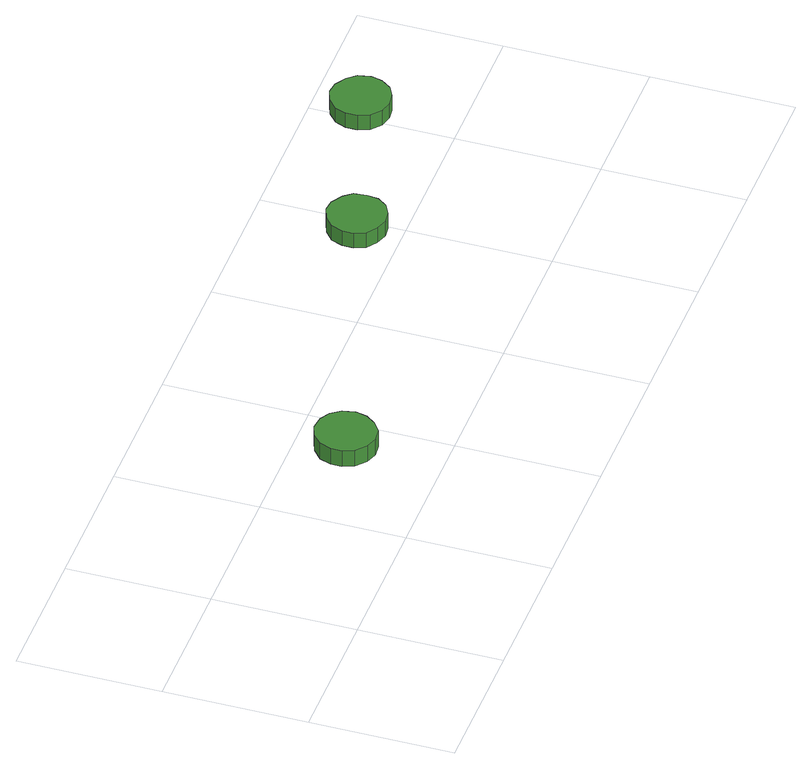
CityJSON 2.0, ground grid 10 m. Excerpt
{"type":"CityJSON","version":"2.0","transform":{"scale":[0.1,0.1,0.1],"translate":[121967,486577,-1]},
"CityObjects":{
"tree1":{"type":"SolitaryVegetationObject","attributes":{"function":"something"}},
"tree2":{"type":"SolitaryVegetationObject","attributes":{"function":"something"},"geometry":[{"type":"MultiSurface","lod":"1","boundaries":[[[0,1,2,3,4,5,6,7,8,9,10,11,12,13,14]],[[15,16,17,18,19,20,21,22,23,24,25,26,27,28,29]],[[0,29,28,1]],[[1,28,27,2]],[[2,27,26,3]],[[3,26,25,4]],[[4,25,24,5]],[[5,24,23,6]],[[6,23,22,7]],[[7,22,21,8]],[[8,21,20,9]],[[9,20,19,10]],[[10,19,18,11]],[[11,18,17,12]],[[12,17,16,13]],[[13,16,15,14]],[[14,15,29,0]]]}]},
"tree3":{"type":"SolitaryVegetationObject","attributes":{"function":"something"}},
"tree4":{"type":"SolitaryVegetationObject","attributes":{"function":"something"},"geometry":[{"type":"MultiSurface","lod":"1","boundaries":[[[30,31,32,33,34,35,36,37,38,39,40,41,42,43,44]],[[45,46,47,48,49,50,51,52,53,54,55,56,57,58,59]],[[30,59,58,31]],[[31,58,57,32]],[[32,57,56,33]],[[33,56,55,34]],[[34,55,54,35]],[[35,54,53,36]],[[36,53,52,37]],[[37,52,51,38]],[[38,51,50,39]],[[39,50,49,40]],[[40,49,48,41]],[[41,48,47,42]],[[42,47,46,43]],[[43,46,45,44]],[[44,45,59,30]]]}]},
"tree5":{"type":"SolitaryVegetationObject","attributes":{"function":"something"},"geometry":[{"type":"MultiSurface","lod":"1","boundaries":[[[60,61,62,63,64,65,66,67,68,69,70,71,72,73,74]],[[75,76,77,78,79,80,81,82,83,84,85,86,87,88,89]],[[60,89,88,61]],[[61,88,87,62]],[[62,87,86,63]],[[63,86,85,64]],[[64,85,84,65]],[[65,84,83,66]],[[66,83,82,67]],[[67,82,81,68]],[[68,81,80,69]],[[69,80,79,70]],[[70,79,78,71]],[[71,78,77,72]],[[72,77,76,73]],[[73,76,75,74]],[[74,75,89,60]]]}]}
},
"vertices":[
[198,67,18],[196,76,18],[191,83,18],[184,87,18],[175,88,18],[167,85,18],[160,79,18],[157,71,18],[157,63,18],[160,55,18],[167,49,18],[175,46,18],[184,47,18],[191,52,18],[196,59,18],[196,59,5],[191,52,5],[184,47,5],[175,46,5],[167,49,5],[160,55,5],[157,63,5],[157,71,5],[160,79,5],[167,85,5],[175,88,5],[184,87,5],[191,83,5],[196,76,5],[198,67,5],
[413,131,17],[412,140,17],[407,146,17],[399,151,17],[391,152,17],[383,149,17],[376,143,17],[373,135,17],[373,127,17],[376,119,17],[383,114,17],[391,111,17],[399,112,17],[407,116,17],[412,123,17],[412,123,5],[407,116,5],[399,112,5],[391,111,5],[383,114,5],[376,119,5],[373,127,5],[373,135,5],[376,143,5],[383,149,5],[391,152,5],[399,151,5],[407,146,5],[412,140,5],[413,131,5],
[530,167,17],[528,176,17],[523,182,17],[515,187,17],[507,188,17],[499,185,17],[492,179,17],[489,171,17],[489,163,17],[492,155,17],[499,149,17],[507,147,17],[515,148,17],[523,152,17],[528,159,17],[528,159,5],[523,152,5],[515,148,5],[507,147,5],[499,149,5],[492,155,5],[489,163,5],[489,171,5],[492,179,5],[499,185,5],[507,188,5],[515,187,5],[523,182,5],[528,176,5],[530,167,5]
]}
